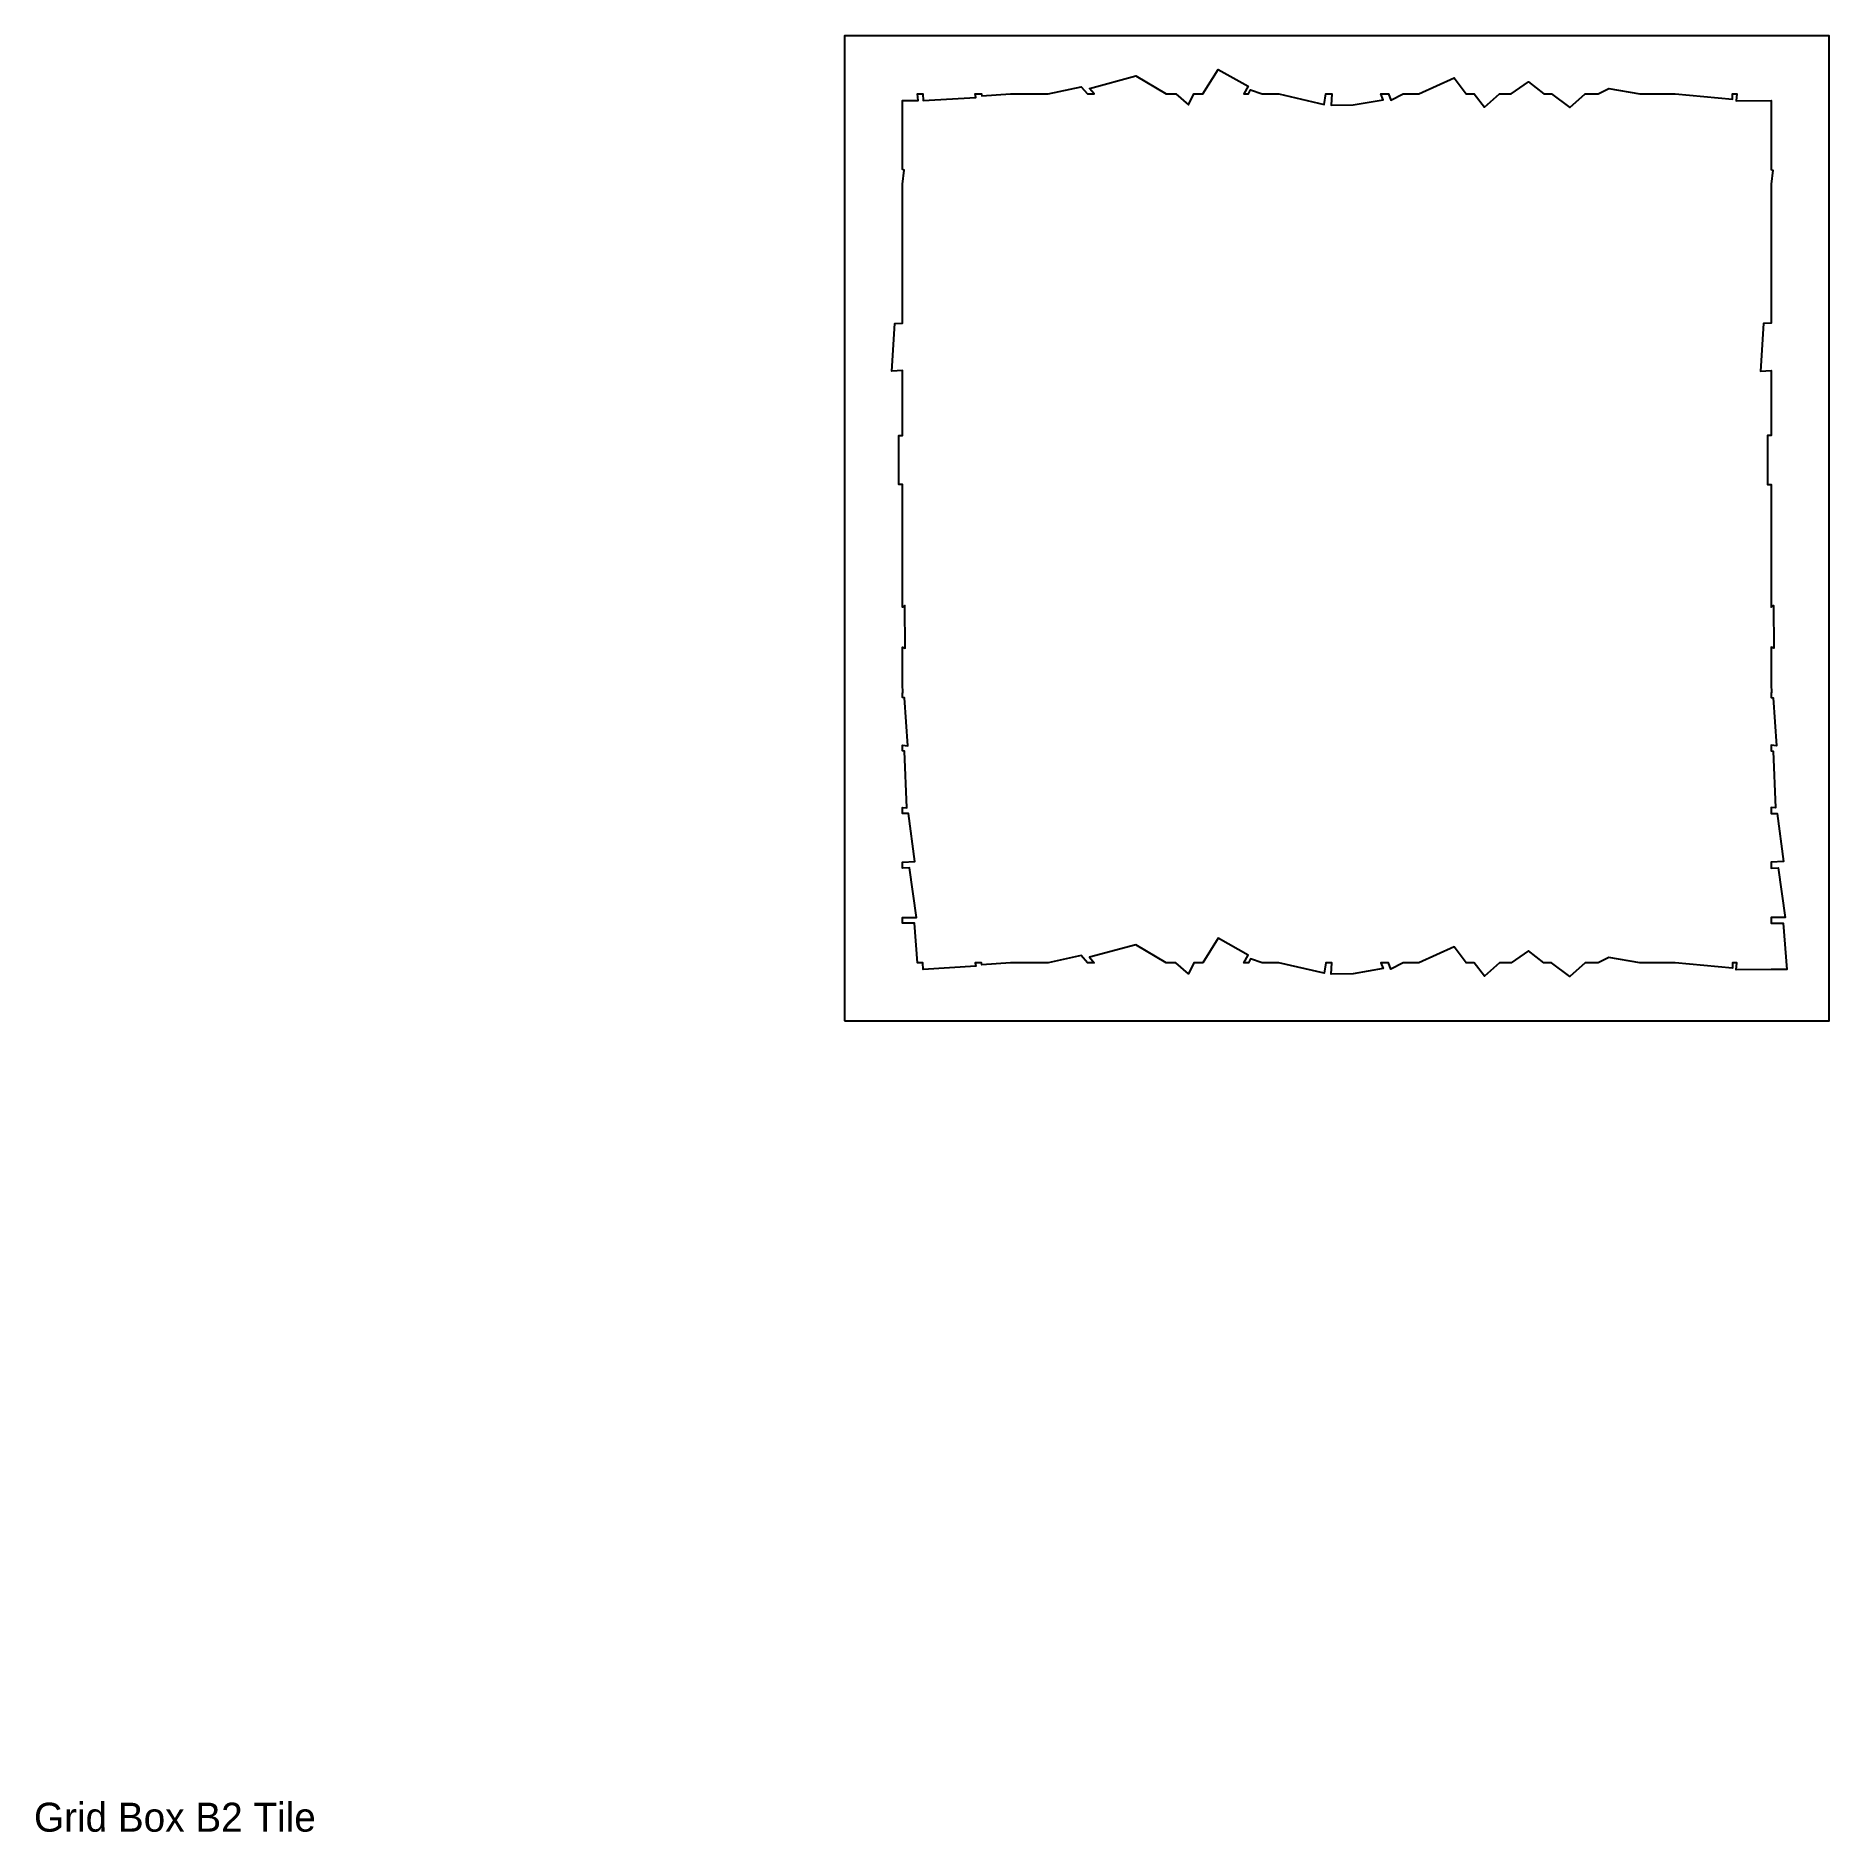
# Model space of a CAD drawing. Header units: metres. Extents: x 1 to 620, y 0 to 620.
import ezdxf

# ---------------------------------------------------------------- set-up
doc = ezdxf.new("R2010")
doc.units = ezdxf.units.M

msp = doc.modelspace()

# ---------------------------------------------------------------- linework, layer by layer
at = {"color": 8}
msp.add_lwpolyline([(280, 280), (620, 280), (620, 620), (280, 620), (280, 280)], dxfattribs=at)
at = {"color": 2}
msp.add_lwpolyline([(380.62, 306.23), (364.57, 301.89), (366.18, 300), (363.87, 300), (361.68, 302.48), (350.28, 300), (337.29, 300), (327.4, 299.32), (327.28, 300), (325.12, 300), (325.26, 298.78), (307.14, 297.71), (306.98, 300), (305.18, 300), (304.1, 313.62), (300, 313.65), (300, 315.59), (304.8, 315.68), (302.39, 332.77), (300, 332.71), (300, 334.78), (304.21, 334.91), (302.06, 351.58), (300, 351.58), (300, 353.6), (301.51, 353.45), (300.69, 373.1), (300, 373.17), (300, 375.13), (301.81, 374.94), (300.63, 391.47), (300, 391.59), (300, 393.17), (300.09, 393.15), (300, 396.21), (300, 409), (300.91, 408.61), (300.78, 423.39), (300, 422.75), (300, 465.12), (298.73, 465.09), (298.69, 482), (300, 482.05), (300, 504.47), (296.3, 504.29), (297.33, 520.7), (300, 520.79), (300, 542.86), (300.03, 542.85), (300, 543.52), (300, 568.87), (300.52, 573.68), (300, 573.93), (300, 597.65), (305.36, 597.68), (305.18, 600), (306.98, 600), (307.14, 597.71), (325.26, 598.78), (325.12, 600), (327.28, 600), (327.4, 599.32), (337.29, 600), (350.28, 600), (361.68, 602.48), (363.87, 600), (366.18, 600), (364.57, 601.89), (380.62, 606.23), (391.06, 600), (394.36, 600), (398.74, 596.17), (400.58, 600), (403.67, 600), (409.04, 608.44), (419.37, 602.66), (417.88, 600), (419.42, 600), (420.15, 601.36), (424.16, 600), (430, 600), (445.58, 596.37), (446.13, 600), (448.29, 600), (447.99, 596.1), (455.64, 596.23), (465.98, 597.98), (465.21, 600), (467.78, 600), (468.66, 597.84), (472.91, 600), (478.28, 600), (490.48, 605.52), (494.66, 600), (497.39, 600), (500.93, 595.41), (506.16, 600), (510.24, 600), (516.21, 604.14), (521.52, 600), (524.09, 600), (530.44, 595.31), (535.72, 600), (540.24, 600), (543.88, 601.82), (554.69, 600), (566.8, 600), (586.61, 598.13), (586.67, 600), (588.09, 600), (587.94, 597.57), (600, 597.65), (600, 573.93), (600.52, 573.68), (600, 568.87), (600, 543.52), (600.03, 542.85), (600, 542.86), (600, 520.79), (597.33, 520.7), (596.3, 504.29), (600, 504.47), (600, 482.05), (598.69, 482), (598.73, 465.09), (600, 465.12), (600, 422.75), (600.78, 423.39), (600.91, 408.61), (600, 409), (600, 396.21), (600.09, 393.15), (600, 393.17), (600, 391.59), (600.63, 391.47), (601.81, 374.94), (600, 375.13), (600, 373.17), (600.69, 373.1), (601.51, 353.45), (600, 353.6), (600, 351.58), (602.06, 351.58), (604.21, 334.91), (600, 334.78), (600, 332.71), (602.39, 332.77), (604.8, 315.68), (600, 315.59), (600, 313.65), (604.1, 313.62), (605.36, 297.68), (600, 297.65), (587.94, 297.57), (588.09, 300), (586.67, 300), (586.61, 298.13), (566.8, 300), (554.69, 300), (543.88, 301.82), (540.24, 300), (535.72, 300), (530.44, 295.31), (524.09, 300), (521.52, 300), (516.21, 304.14), (510.24, 300), (506.16, 300), (500.93, 295.41), (497.39, 300), (494.66, 300), (490.48, 305.52), (478.28, 300), (472.91, 300), (468.66, 297.84), (467.78, 300), (465.21, 300), (465.98, 297.98), (455.64, 296.23), (447.99, 296.1), (448.29, 300), (446.13, 300), (445.58, 296.37), (430, 300), (424.16, 300), (420.15, 301.36), (419.42, 300), (417.88, 300), (419.37, 302.66), (409.04, 308.44), (403.67, 300), (400.58, 300), (398.74, 296.17), (394.36, 300), (391.06, 300)], close=True, dxfattribs=at)

# ---------------------------------------------------------------- texts
msp.add_text('Grid Box B2 Tile', height=10).set_placement((0, 0))

doc.saveas('drawing.dxf')
